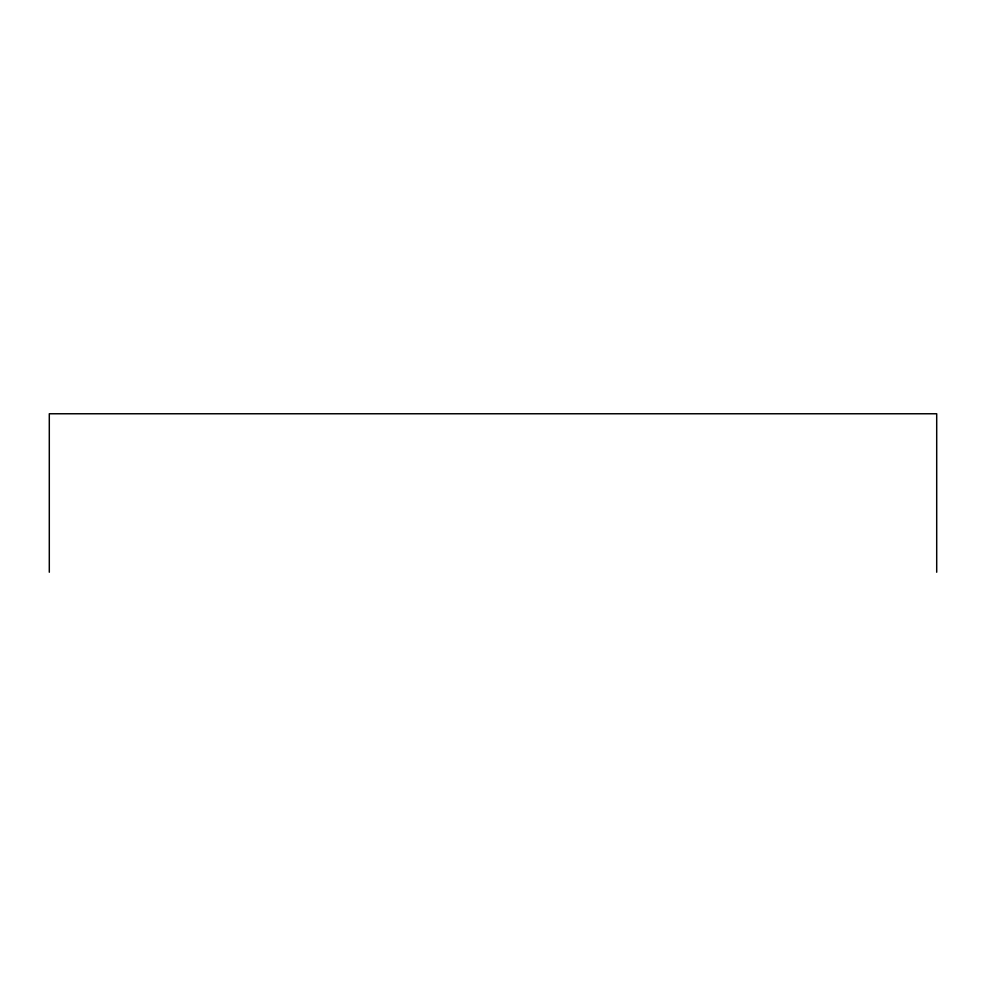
<?xml version="1.0" encoding="UTF-8"?>
<svg xmlns="http://www.w3.org/2000/svg" width="986" height="986" viewBox="0 0 986 986"><rect width="100%" height="100%" fill="white"/><g stroke="black" fill="none" stroke-linecap="round" stroke-linejoin="round"><path stroke-width="1.48" d="M936.7 572.237L936.7 413.763L49.3 413.763L49.3 572.237"/></g></svg>
